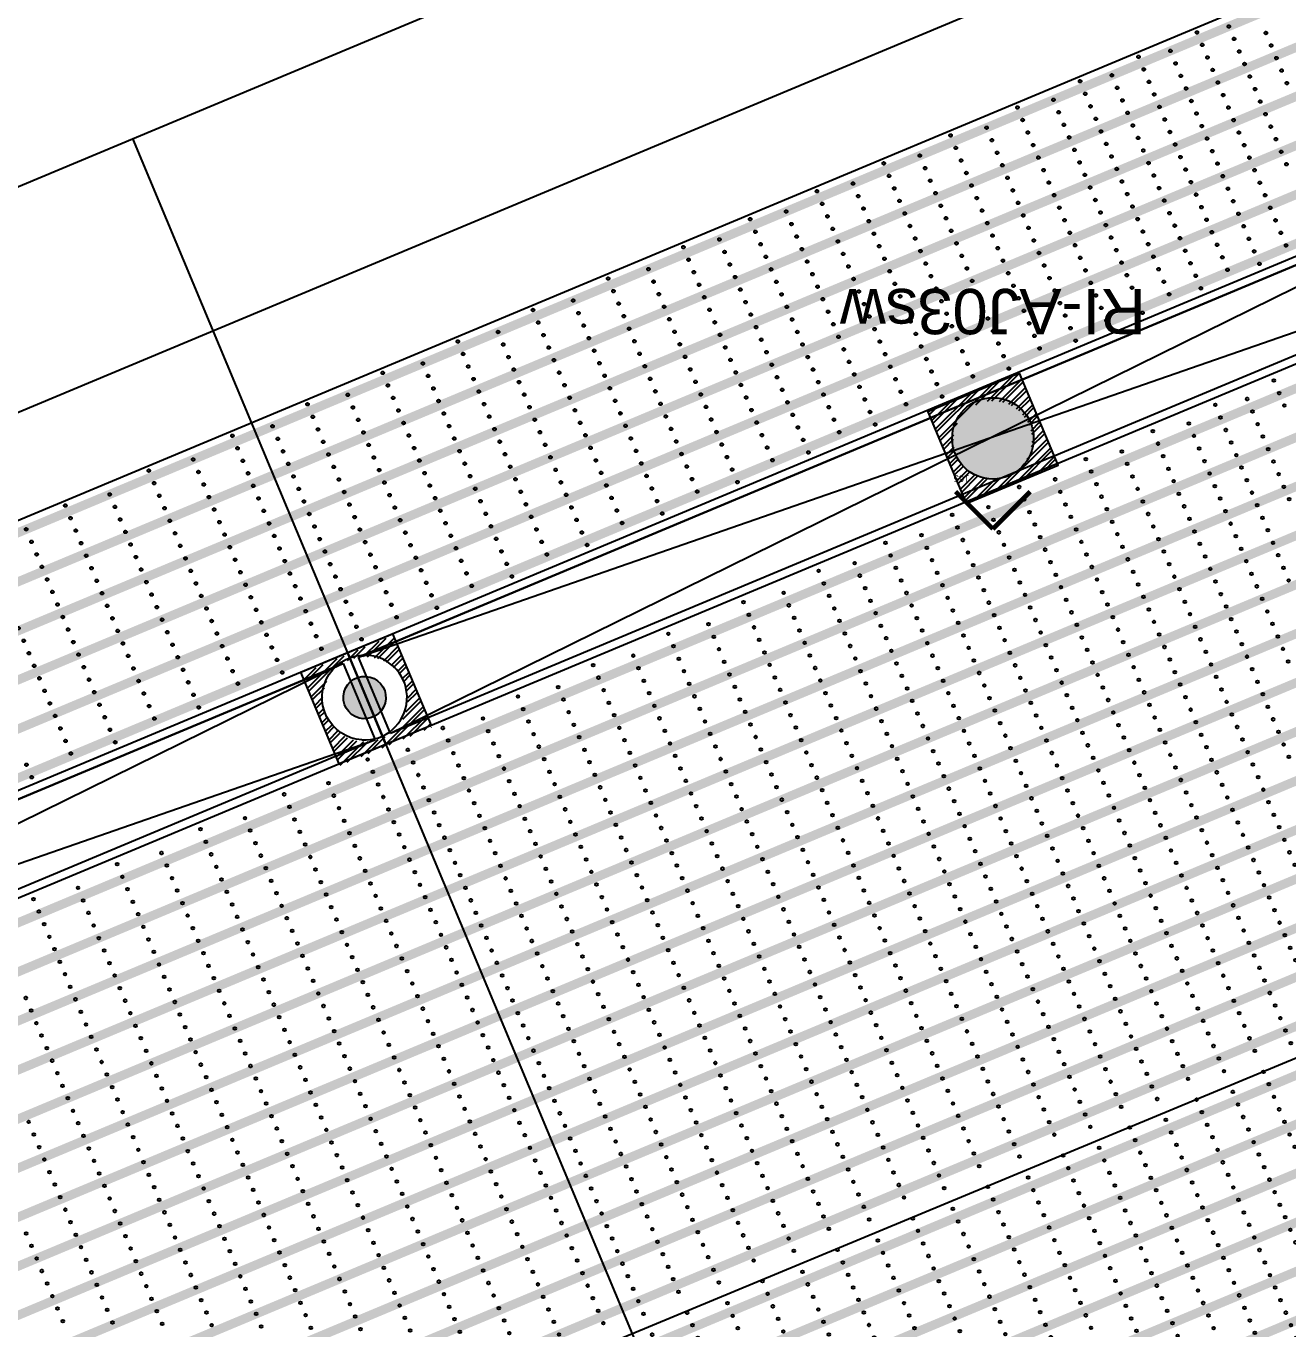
# Model space of a CAD drawing. Header units: millimetres. Extents: x 768159 to 833032, y -1374957 to -1225629.
# Drawn here: x 822911 to 825699, y -1271524 to -1268646 of the extents above; entities that cross this region are included whole.
import ezdxf
from ezdxf.enums import TextEntityAlignment as Align
from ezdxf.xclip import XClip

# ---------------------------------------------------------------- set-up
doc = ezdxf.new("R2010")
doc.units = ezdxf.units.MM
doc.header["$LTSCALE"] = 10
doc.header["$MEASUREMENT"] = 0
doc.header["$XCLIPFRAME"] = 0
doc.set_wipeout_variables(frame=1)
doc.linetypes.add('CENTER', pattern=[50.8, 31.75, -6.35, 6.35, -6.35])
for name, color, linetype in [('I—平顶—分格线', 8, 'Continuous'), ('I—平顶—喷淋', 21, 'Continuous'), ('I—平顶—暖通', 144, 'Continuous'), ('I—平顶—灯具', 62, 'Continuous'), ('I—平顶—造型', 122, 'Continuous')]:
    doc.layers.add(name, color=color, linetype=linetype)
doc.styles.add('ARIAL', font='arial.ttf')
doc.styles.get("Standard").update_dxf_attribs({"font": 'arial.ttf'})
doc.dimstyles.new('標準', dxfattribs={"dimtxt": 2.5, "dimasz": 0.8, "dimexe": 0, "dimexo": 0, "dimgap": 1, "dimtad": 1, "dimdec": 0, "dimzin": 0, "dimdsep": 46, "dimtxsty": 'Standard', "dimblk": 'DOT', "dimcen": 1, "dimaunit": 1, "dimadec": 3, "dimazin": 0, "dimtfac": 1, "dimtdec": 0, "dimtmove": 2, "dimatfit": 3, "dimfxl": 1, "dimtolj": 1, "dimtzin": 0, "dimarcsym": 0})

# ---------------------------------------------------------------- blocks, each defined once
blk = doc.blocks.new('100')
at = {"layer": 'I—平顶—分格线'}
for centre in [(-2850, -20), (-2650, -20), (-2450, -20), (-2250, -20), (-2950, -35), (-2850, -50), (-2750, -35), (-2650, -50), (-2550, -35), (-2450, -50), (-2350, -35), (-2250, -50), (-2950, -65), (-2850, -80), (-2750, -65), (-2650, -80), (-2550, -65), (-2450, -80), (-2350, -65), (-2950, -95), (-2850, -110), (-2750, -95), (-2650, -110), (-2550, -95), (-2450, -110), (-2350, -95), (-2950, -125), (-2850, -140), (-2750, -125), (-2650, -140), (-2550, -125), (-2450, -140), (-2350, -125), (-2950, -155), (-2850, -170), (-2750, -155), (-2650, -170), (-2550, -155), (-2450, -170), (-2350, -155), (-2950, -185), (-2850, -200), (-2750, -185), (-2650, -200), (-2550, -185), (-2450, -200), (-2350, -185), (-2950, -215), (-2850, -230), (-2750, -215), (-2650, -230), (-2550, -215), (-2450, -230), (-2350, -215), (-2950, -245), (-2850, -260), (-2750, -245), (-2650, -260), (-2550, -245), (-2450, -260), (-2350, -245), (-2950, -275), (-2850, -290), (-2750, -275), (-2650, -290), (-2550, -275), (-2450, -290), (-2350, -275), (-2950, -305), (-2750, -305), (-2550, -305), (-2350, -305), (-2950, -335), (-2850, -320), (-2750, -335), (-2650, -320), (-2550, -335), (-2450, -320), (-2350, -335), (-2250, -320), (-2950, -365), (-2850, -350), (-2750, -365), (-2650, -350), (-2550, -365), (-2450, -350), (-2350, -365), (-2250, -350), (-2150, -365), (-2950, -395), (-2850, -380), (-2750, -395), (-2650, -380), (-2550, -395), (-2450, -380), (-2350, -395), (-2250, -380), (-2150, -395), (-2950, -425), (-2850, -410), (-2750, -425), (-2650, -410), (-2550, -425), (-2450, -410), (-2350, -425), (-2250, -410), (-2150, -425), (-2050, -410), (-2950, -455), (-2850, -440), (-2750, -455), (-2650, -440), (-2550, -455), (-2450, -440), (-2350, -455), (-2250, -440), (-2150, -455), (-2050, -440), (-1950, -455), (-2950, -485), (-2850, -470), (-2750, -485), (-2650, -470), (-2550, -485), (-2450, -470), (-2350, -485), (-2250, -470), (-2150, -485), (-2050, -470), (-1950, -485), (-2950, -515), (-2850, -500), (-2750, -515), (-2650, -500), (-2550, -515), (-2450, -500), (-2350, -515), (-2250, -500), (-2150, -515), (-2050, -500), (-1950, -515), (-1850, -500), (-2950, -545), (-2850, -530), (-2750, -545), (-2650, -530), (-2550, -545), (-2450, -530), (-2350, -545), (-2250, -530), (-2150, -545), (-2050, -530), (-1950, -545), (-1850, -530), (-2950, -575), (-2850, -560), (-2750, -575), (-2650, -560), (-2550, -575), (-2450, -560), (-2350, -575), (-2250, -560), (-2150, -575), (-2050, -560), (-1950, -575), (-1850, -560), (-2950, -605), (-2850, -590), (-2750, -605), (-2650, -590), (-2550, -605), (-2450, -590), (-2350, -605), (-2250, -590), (-2150, -605), (-2050, -590), (-1950, -605), (-1850, -590), (-2950, -635), (-2850, -620), (-2750, -635), (-2650, -620), (-2550, -635), (-2450, -620), (-2350, -635), (-2250, -620), (-2150, -635), (-2050, -620), (-1950, -635), (-1850, -620), (-2850, -650), (-2650, -650), (-2450, -650), (-2250, -650), (-2050, -650), (-1850, -650), (-2950, -665), (-2850, -680), (-2750, -665), (-2650, -680), (-2550, -665), (-2450, -680), (-2350, -665), (-2250, -680), (-2150, -665), (-2050, -680), (-1950, -665), (-1850, -680), (-2950, -695), (-2850, -710), (-2750, -695), (-2650, -710), (-2550, -695), (-2450, -710), (-2350, -695), (-2250, -710), (-2150, -695), (-2050, -710), (-1950, -695), (-1850, -710), (-2950, -725), (-2850, -740), (-2750, -725), (-2650, -740), (-2550, -725), (-2450, -740), (-2350, -725), (-2250, -740), (-2150, -725), (-2050, -740), (-1950, -725), (-2950, -755), (-2850, -770), (-2750, -755), (-2650, -770), (-2550, -755), (-2450, -770), (-2350, -755), (-2250, -770), (-2150, -755), (-2050, -770), (-1950, -755), (-2950, -785), (-2850, -800), (-2750, -785), (-2650, -800), (-2550, -785), (-2450, -800), (-2350, -785), (-2250, -800), (-2150, -785), (-2050, -800), (-1950, -785), (-2950, -815), (-2850, -830), (-2750, -815), (-2650, -830), (-2550, -815), (-2450, -830), (-2350, -815), (-2250, -830), (-2150, -815), (-2050, -830), (-1950, -815), (-2950, -845), (-2850, -860), (-2750, -845), (-2650, -860), (-2550, -845), (-2450, -860), (-2350, -845), (-2250, -860), (-2150, -845), (-2050, -860), (-1950, -845), (-2950, -875), (-2850, -890), (-2750, -875), (-2650, -890), (-2550, -875), (-2450, -890), (-2350, -875), (-2250, -890), (-2150, -875), (-2050, -890), (-1950, -875), (-2950, -905), (-2850, -920), (-2750, -905), (-2650, -920), (-2550, -905), (-2450, -920), (-2350, -905), (-2250, -920), (-2150, -905), (-2050, -920), (-1950, -905), (-2950, -935), (-2850, -950), (-2750, -935), (-2650, -950), (-2550, -935), (-2450, -950), (-2350, -935), (-2250, -950), (-2150, -935), (-2050, -950), (-1950, -935), (-2950, -965), (-2850, -980), (-2750, -965), (-2650, -980), (-2550, -965), (-2450, -980), (-2350, -965), (-2250, -980), (-2150, -965), (-2050, -980), (-2950, -995), (-2850, -1010), (-2750, -995), (-2650, -1010), (-2550, -995), (-2450, -1010), (-2350, -995), (-2250, -1010), (-2150, -995), (-2050, -1010), (-2950, -1025), (-2750, -1025), (-2550, -1025), (-2350, -1025), (-2150, -1025), (-2950, -1055), (-2850, -1040), (-2750, -1055), (-2650, -1040), (-2550, -1055), (-2450, -1040), (-2350, -1055), (-2250, -1040), (-2150, -1055), (-2050, -1040), (-2950, -1085), (-2850, -1070), (-2750, -1085), (-2650, -1070), (-2550, -1085), (-2450, -1070), (-2350, -1085), (-2250, -1070), (-2150, -1085), (-2050, -1070), (-2950, -1115), (-2850, -1100), (-2750, -1115), (-2650, -1100), (-2550, -1115), (-2450, -1100), (-2350, -1115), (-2250, -1100), (-2150, -1115), (-2050, -1100), (-2950, -1145), (-2850, -1130), (-2750, -1145), (-2650, -1130), (-2550, -1145), (-2450, -1130), (-2350, -1145), (-2250, -1130), (-2150, -1145), (-2050, -1130), (-2950, -1175), (-2850, -1160), (-2750, -1175), (-2650, -1160), (-2550, -1175), (-2450, -1160), (-2350, -1175), (-2250, -1160), (-2150, -1175), (-2050, -1160), (-2950, -1205), (-2850, -1190), (-2750, -1205), (-2650, -1190), (-2550, -1205), (-2450, -1190), (-2350, -1205), (-2250, -1190), (-2150, -1205), (-2050, -1190), (-2950, -1235), (-2850, -1220), (-2750, -1235), (-2650, -1220), (-2550, -1235), (-2450, -1220), (-2350, -1235), (-2250, -1220), (-2150, -1235), (-2950, -1265), (-2850, -1250), (-2750, -1265), (-2650, -1250), (-2550, -1265), (-2450, -1250), (-2350, -1265), (-2250, -1250), (-2150, -1265), (-2950, -1295), (-2850, -1280), (-2750, -1295), (-2650, -1280), (-2550, -1295), (-2450, -1280), (-2350, -1295), (-2250, -1280), (-2150, -1295), (-2950, -1325), (-2850, -1310), (-2750, -1325), (-2650, -1310), (-2550, -1325), (-2450, -1310), (-2350, -1325), (-2250, -1310), (-2150, -1325), (-2950, -1355), (-2850, -1340), (-2750, -1355), (-2650, -1340), (-2550, -1355), (-2450, -1340), (-2350, -1355), (-2250, -1340), (-2150, -1355), (-2850, -1370), (-2650, -1370), (-2450, -1370), (-2250, -1370), (-2950, -1385), (-2750, -1385), (-2550, -1385), (-2350, -1385), (-2150, -1385)]:
    blk.add_circle(centre, 3, dxfattribs=at)
blk = doc.blocks.new('7890')
at = {"layer": 'I—平顶—分格线', "color": 1}
for centre in [(-2190, -20), (-2050, -20), (-2260, -35), (-2190, -50), (-2120, -35), (-2050, -50), (-1980, -35), (-2260, -65), (-2190, -80), (-2120, -65), (-2050, -80), (-1980, -65), (-2260, -95), (-2190, -110), (-2120, -95), (-2050, -110), (-1980, -95), (-2260, -125), (-2190, -140), (-2120, -125), (-2050, -140), (-1980, -125), (-2260, -155), (-2190, -170), (-2120, -155), (-2050, -170), (-1980, -155), (-2330, -200), (-2260, -185), (-2190, -200), (-2120, -185), (-2050, -200), (-1980, -185), (-2330, -230), (-2260, -215), (-2190, -230), (-2120, -215), (-2050, -230), (-1980, -215), (-2330, -260), (-2260, -245), (-2190, -260), (-2120, -245), (-2050, -260), (-1980, -245), (-2330, -290), (-2260, -275), (-2190, -290), (-2120, -275), (-2050, -290), (-1980, -275), (-2260, -305), (-2120, -305), (-1980, -305), (-2330, -320), (-2260, -335), (-2190, -320), (-2120, -335), (-2050, -320), (-1980, -335), (-2400, -365), (-2330, -350), (-2260, -365), (-2190, -350), (-2120, -365), (-2050, -350), (-1980, -365), (-2400, -395), (-2330, -380), (-2260, -395), (-2190, -380), (-2120, -395), (-2050, -380), (-1980, -395), (-2400, -425), (-2330, -410), (-2260, -425), (-2190, -410), (-2120, -425), (-2050, -410), (-1980, -425), (-2400, -455), (-2330, -440), (-2260, -455), (-2190, -440), (-2120, -455), (-2050, -440), (-1980, -455), (-2400, -485), (-2330, -470), (-2260, -485), (-2190, -470), (-2120, -485), (-2050, -470), (-1980, -485), (-2330, -500), (-2260, -515), (-2190, -500), (-2120, -515), (-2050, -500), (-1980, -515), (-2330, -530), (-2260, -545), (-2190, -530), (-2120, -545), (-2050, -530), (-1980, -545), (-1980, -965), (-1980, -995), (-1980, -1025), (-1980, -1055), (-1980, -1085), (-1980, -1115), (-2050, -1130), (-1980, -1145), (-2050, -1160), (-1980, -1175), (-2050, -1190), (-1980, -1205), (-2050, -1220), (-1980, -1235), (-2050, -1250), (-1980, -1265), (-2050, -1280), (-1980, -1295), (-2120, -1325), (-2050, -1310), (-1980, -1325), (-2120, -1355), (-2050, -1340), (-1980, -1355), (-2050, -1370), (-2120, -1385), (-1980, -1385)]:
    blk.add_circle(centre, 3, dxfattribs=at)
at = {"layer": 'I—平顶—分格线', "color": 3}
for centre in [(-1910, -20), (-1750, -20), (-1590, -20), (-1430, -20), (-1270, -20), (-1110, -20), (-1910, -50), (-1830, -35), (-1750, -50), (-1670, -35), (-1590, -50), (-1510, -35), (-1430, -50), (-1350, -35), (-1270, -50), (-1190, -35), (-1110, -50), (-1030, -35), (-1910, -80), (-1830, -65), (-1750, -80), (-1670, -65), (-1590, -80), (-1510, -65), (-1430, -80), (-1350, -65), (-1270, -80), (-1190, -65), (-1110, -80), (-1030, -65), (-1910, -110), (-1830, -95), (-1750, -110), (-1670, -95), (-1590, -110), (-1510, -95), (-1430, -110), (-1350, -95), (-1270, -110), (-1190, -95), (-1110, -110), (-1030, -95), (-1910, -140), (-1830, -125), (-1750, -140), (-1670, -125), (-1590, -140), (-1510, -125), (-1430, -140), (-1350, -125), (-1270, -140), (-1190, -125), (-1110, -140), (-1030, -125), (-1910, -170), (-1830, -155), (-1750, -170), (-1670, -155), (-1590, -170), (-1510, -155), (-1430, -170), (-1350, -155), (-1270, -170), (-1190, -155), (-1110, -170), (-1030, -155), (-1910, -200), (-1830, -185), (-1750, -200), (-1670, -185), (-1590, -200), (-1510, -185), (-1430, -200), (-1350, -185), (-1270, -200), (-1190, -185), (-1110, -200), (-1030, -185), (-1910, -230), (-1830, -215), (-1750, -230), (-1670, -215), (-1590, -230), (-1510, -215), (-1430, -230), (-1350, -215), (-1270, -230), (-1190, -215), (-1110, -230), (-1030, -215), (-1910, -260), (-1830, -245), (-1750, -260), (-1670, -245), (-1590, -260), (-1510, -245), (-1430, -260), (-1350, -245), (-1270, -260), (-1190, -245), (-1110, -260), (-1030, -245), (-1910, -290), (-1830, -275), (-1750, -290), (-1670, -275), (-1590, -290), (-1510, -275), (-1430, -290), (-1350, -275), (-1270, -290), (-1190, -275), (-1110, -290), (-1030, -275), (-1830, -305), (-1670, -305), (-1510, -305), (-1350, -305), (-1190, -305), (-1030, -305), (-1910, -320), (-1830, -335), (-1750, -320), (-1670, -335), (-1590, -320), (-1510, -335), (-1430, -320), (-1350, -335), (-1270, -320), (-1190, -335), (-1110, -320), (-1030, -335), (-1910, -350), (-1830, -365), (-1750, -350), (-1670, -365), (-1590, -350), (-1510, -365), (-1430, -350), (-1350, -365), (-1270, -350), (-1190, -365), (-1110, -350), (-1030, -365), (-1910, -380), (-1830, -395), (-1750, -380), (-1670, -395), (-1590, -380), (-1510, -395), (-1430, -380), (-1350, -395), (-1270, -380), (-1190, -395), (-1110, -380), (-1030, -395), (-1910, -410), (-1830, -425), (-1750, -410), (-1670, -425), (-1590, -410), (-1510, -425), (-1430, -410), (-1350, -425), (-1270, -410), (-1190, -425), (-1110, -410), (-1030, -425), (-1910, -440), (-1830, -455), (-1750, -440), (-1670, -455), (-1590, -440), (-1510, -455), (-1430, -440), (-1350, -455), (-1270, -440), (-1190, -455), (-1110, -440), (-1030, -455), (-1910, -470), (-1830, -485), (-1750, -470), (-1670, -485), (-1590, -470), (-1510, -485), (-1430, -470), (-1350, -485), (-1270, -470), (-1190, -485), (-1110, -470), (-1030, -485), (-1910, -500), (-1830, -515), (-1750, -500), (-1670, -515), (-1590, -500), (-1510, -515), (-1430, -500), (-1350, -515), (-1270, -500), (-1190, -515), (-1110, -500), (-1030, -515), (-1910, -530), (-1830, -545), (-1750, -530), (-1670, -545), (-1590, -530), (-1510, -545), (-1430, -530), (-1350, -545), (-1270, -530), (-1190, -545), (-1110, -530), (-1030, -545), (-1750, -560), (-1670, -575), (-1590, -560), (-1510, -575), (-1430, -560), (-1350, -575), (-1270, -560), (-1190, -575), (-1110, -560), (-1030, -575), (-1830, -605), (-1750, -590), (-1670, -605), (-1590, -590), (-1510, -605), (-1430, -590), (-1350, -605), (-1270, -590), (-1190, -605), (-1110, -590), (-1030, -605), (-1830, -635), (-1750, -620), (-1670, -635), (-1590, -620), (-1510, -635), (-1430, -620), (-1350, -635), (-1270, -620), (-1190, -635), (-1110, -620), (-1030, -635), (-1750, -650), (-1590, -650), (-1430, -650), (-1270, -650), (-1110, -650), (-1830, -665), (-1750, -680), (-1670, -665), (-1590, -680), (-1510, -665), (-1430, -680), (-1350, -665), (-1270, -680), (-1190, -665), (-1110, -680), (-1030, -665), (-1830, -695), (-1750, -710), (-1670, -695), (-1590, -710), (-1510, -695), (-1430, -710), (-1350, -695), (-1270, -710), (-1190, -695), (-1110, -710), (-1030, -695), (-1830, -725), (-1750, -740), (-1670, -725), (-1590, -740), (-1510, -725), (-1430, -740), (-1350, -725), (-1270, -740), (-1190, -725), (-1110, -740), (-1030, -725), (-1830, -755), (-1750, -770), (-1670, -755), (-1590, -770), (-1510, -755), (-1430, -770), (-1350, -755), (-1270, -770), (-1190, -755), (-1110, -770), (-1030, -755), (-1910, -800), (-1830, -785), (-1750, -800), (-1670, -785), (-1590, -800), (-1510, -785), (-1430, -800), (-1350, -785), (-1270, -800), (-1190, -785), (-1110, -800), (-1030, -785), (-1910, -830), (-1830, -815), (-1750, -830), (-1670, -815), (-1590, -830), (-1510, -815), (-1430, -830), (-1350, -815), (-1270, -830), (-1190, -815), (-1110, -830), (-1030, -815), (-1910, -860), (-1830, -845), (-1750, -860), (-1670, -845), (-1590, -860), (-1510, -845), (-1430, -860), (-1350, -845), (-1270, -860), (-1190, -845), (-1110, -860), (-1030, -845), (-1910, -890), (-1830, -875), (-1750, -890), (-1670, -875), (-1590, -890), (-1510, -875), (-1430, -890), (-1350, -875), (-1270, -890), (-1190, -875), (-1110, -890), (-1030, -875), (-1910, -920), (-1830, -905), (-1750, -920), (-1670, -905), (-1590, -920), (-1510, -905), (-1430, -920), (-1350, -905), (-1270, -920), (-1190, -905), (-1110, -920), (-1030, -905), (-1910, -950), (-1830, -935), (-1750, -950), (-1670, -935), (-1590, -950), (-1510, -935), (-1430, -950), (-1350, -935), (-1270, -950), (-1190, -935), (-1110, -950), (-1030, -935), (-1910, -980), (-1830, -965), (-1750, -980), (-1670, -965), (-1590, -980), (-1510, -965), (-1430, -980), (-1350, -965), (-1270, -980), (-1190, -965), (-1110, -980), (-1030, -965), (-1910, -1010), (-1830, -995), (-1750, -1010), (-1670, -995), (-1590, -1010), (-1510, -995), (-1430, -1010), (-1350, -995), (-1270, -1010), (-1190, -995), (-1110, -1010), (-1030, -995), (-1830, -1025), (-1670, -1025), (-1510, -1025), (-1350, -1025), (-1190, -1025), (-1030, -1025), (-1910, -1040), (-1830, -1055), (-1750, -1040), (-1670, -1055), (-1590, -1040), (-1510, -1055), (-1430, -1040), (-1350, -1055), (-1270, -1040), (-1190, -1055), (-1110, -1040), (-1030, -1055), (-1910, -1070), (-1830, -1085), (-1750, -1070), (-1670, -1085), (-1590, -1070), (-1510, -1085), (-1430, -1070), (-1350, -1085), (-1270, -1070), (-1190, -1085), (-1110, -1070), (-1030, -1085), (-1910, -1100), (-1830, -1115), (-1750, -1100), (-1670, -1115), (-1590, -1100), (-1510, -1115), (-1430, -1100), (-1350, -1115), (-1270, -1100), (-1190, -1115), (-1110, -1100), (-1030, -1115), (-1910, -1130), (-1830, -1145), (-1750, -1130), (-1670, -1145), (-1590, -1130), (-1510, -1145), (-1430, -1130), (-1350, -1145), (-1270, -1130), (-1190, -1145), (-1110, -1130), (-1030, -1145), (-1910, -1160), (-1830, -1175), (-1750, -1160), (-1670, -1175), (-1590, -1160), (-1510, -1175), (-1430, -1160), (-1350, -1175), (-1270, -1160), (-1190, -1175), (-1110, -1160), (-1030, -1175), (-1910, -1190), (-1830, -1205), (-1750, -1190), (-1670, -1205), (-1590, -1190), (-1510, -1205), (-1430, -1190), (-1350, -1205), (-1270, -1190), (-1190, -1205), (-1110, -1190), (-1030, -1205), (-1910, -1220), (-1830, -1235), (-1750, -1220), (-1670, -1235), (-1590, -1220), (-1510, -1235), (-1430, -1220), (-1350, -1235), (-1270, -1220), (-1190, -1235), (-1110, -1220), (-1030, -1235), (-1910, -1250), (-1830, -1265), (-1750, -1250), (-1670, -1265), (-1590, -1250), (-1510, -1265), (-1430, -1250), (-1350, -1265), (-1270, -1250), (-1190, -1265), (-1110, -1250), (-1030, -1265), (-1910, -1280), (-1830, -1295), (-1750, -1280), (-1670, -1295), (-1590, -1280), (-1510, -1295), (-1430, -1280), (-1350, -1295), (-1270, -1280), (-1190, -1295), (-1110, -1280), (-1030, -1295), (-1910, -1310), (-1830, -1325), (-1750, -1310), (-1670, -1325), (-1590, -1310), (-1510, -1325), (-1430, -1310), (-1350, -1325), (-1270, -1310), (-1190, -1325), (-1110, -1310), (-1030, -1325), (-1910, -1340), (-1830, -1355), (-1750, -1340), (-1670, -1355), (-1590, -1340), (-1510, -1355), (-1430, -1340), (-1350, -1355), (-1270, -1340), (-1190, -1355), (-1110, -1340), (-1030, -1355), (-1910, -1370), (-1750, -1370), (-1590, -1370), (-1430, -1370), (-1270, -1370), (-1110, -1370), (-1830, -1385), (-1670, -1385), (-1510, -1385), (-1350, -1385), (-1190, -1385), (-1030, -1385)]:
    blk.add_circle(centre, 3, dxfattribs=at)
at = {"layer": 'I—平顶—分格线'}
for centre in [(-940, -20), (-760, -20), (-580, -20), (-400, -20), (-220, -20), (-40, -20), (-940, -50), (-850, -35), (-760, -50), (-670, -35), (-580, -50), (-490, -35), (-400, -50), (-310, -35), (-220, -50), (-130, -35), (-40, -50), (-940, -80), (-850, -65), (-760, -80), (-670, -65), (-580, -80), (-490, -65), (-400, -80), (-310, -65), (-220, -80), (-130, -65), (-40, -80), (-940, -110), (-850, -95), (-760, -110), (-670, -95), (-580, -110), (-490, -95), (-400, -110), (-310, -95), (-220, -110), (-130, -95), (-40, -110), (-940, -140), (-850, -125), (-760, -140), (-670, -125), (-580, -140), (-490, -125), (-400, -140), (-310, -125), (-220, -140), (-130, -125), (-40, -140), (-940, -170), (-850, -155), (-760, -170), (-670, -155), (-580, -170), (-490, -155), (-400, -170), (-310, -155), (-220, -170), (-130, -155), (-40, -170), (-940, -200), (-850, -185), (-760, -200), (-670, -185), (-580, -200), (-490, -185), (-400, -200), (-310, -185), (-220, -200), (-130, -185), (-40, -200), (-940, -230), (-850, -215), (-760, -230), (-670, -215), (-580, -230), (-490, -215), (-400, -230), (-310, -215), (-220, -230), (-130, -215), (-40, -230), (-940, -260), (-850, -245), (-760, -260), (-670, -245), (-580, -260), (-490, -245), (-400, -260), (-310, -245), (-220, -260), (-130, -245), (-40, -260), (-940, -290), (-850, -275), (-760, -290), (-670, -275), (-580, -290), (-490, -275), (-400, -290), (-310, -275), (-220, -290), (-130, -275), (-40, -290), (-850, -305), (-670, -305), (-490, -305), (-310, -305), (-130, -305), (-940, -320), (-850, -335), (-760, -320), (-670, -335), (-580, -320), (-490, -335), (-400, -320), (-310, -335), (-220, -320), (-130, -335), (-40, -320), (-940, -350), (-850, -365), (-760, -350), (-670, -365), (-580, -350), (-490, -365), (-400, -350), (-310, -365), (-220, -350), (-130, -365), (-40, -350), (-940, -380), (-850, -395), (-760, -380), (-670, -395), (-580, -380), (-490, -395), (-400, -380), (-310, -395), (-220, -380), (-130, -395), (-40, -380), (-940, -410), (-850, -425), (-760, -410), (-670, -425), (-580, -410), (-490, -425), (-400, -410), (-310, -425), (-220, -410), (-130, -425), (-40, -410), (-940, -440), (-850, -455), (-760, -440), (-670, -455), (-580, -440), (-490, -455), (-400, -440), (-310, -455), (-220, -440), (-130, -455), (-40, -440), (-940, -470), (-850, -485), (-760, -470), (-670, -485), (-580, -470), (-490, -485), (-400, -470), (-310, -485), (-220, -470), (-130, -485), (-40, -470), (-940, -500), (-850, -515), (-760, -500), (-670, -515), (-580, -500), (-490, -515), (-400, -500), (-310, -515), (-220, -500), (-130, -515), (-40, -500), (-940, -530), (-850, -545), (-760, -530), (-670, -545), (-580, -530), (-490, -545), (-400, -530), (-310, -545), (-220, -530), (-130, -545), (-40, -530), (-940, -560), (-850, -575), (-760, -560), (-670, -575), (-580, -560), (-490, -575), (-400, -560), (-310, -575), (-220, -560), (-130, -575), (-40, -560), (-940, -590), (-850, -605), (-760, -590), (-670, -605), (-580, -590), (-490, -605), (-400, -590), (-310, -605), (-220, -590), (-130, -605), (-40, -590), (-940, -620), (-850, -635), (-760, -620), (-670, -635), (-580, -620), (-490, -635), (-400, -620), (-310, -635), (-220, -620), (-130, -635), (-40, -620), (-940, -650), (-760, -650), (-580, -650), (-400, -650), (-220, -650), (-40, -650), (-940, -680), (-850, -665), (-760, -680), (-670, -665), (-580, -680), (-490, -665), (-400, -680), (-310, -665), (-220, -680), (-130, -665), (-40, -680), (-940, -710), (-850, -695), (-760, -710), (-670, -695), (-580, -710), (-490, -695), (-400, -710), (-310, -695), (-220, -710), (-130, -695), (-40, -710), (-940, -740), (-850, -725), (-760, -740), (-670, -725), (-580, -740), (-490, -725), (-400, -740), (-310, -725), (-220, -740), (-130, -725), (-40, -740), (-940, -770), (-850, -755), (-760, -770), (-670, -755), (-580, -770), (-490, -755), (-400, -770), (-310, -755), (-220, -770), (-130, -755), (-40, -770), (-940, -800), (-850, -785), (-760, -800), (-670, -785), (-580, -800), (-490, -785), (-400, -800), (-310, -785), (-220, -800), (-130, -785), (-40, -800), (-940, -830), (-850, -815), (-760, -830), (-670, -815), (-580, -830), (-490, -815), (-400, -830), (-310, -815), (-220, -830), (-130, -815), (-40, -830), (-940, -860), (-850, -845), (-760, -860), (-670, -845), (-580, -860), (-490, -845), (-400, -860), (-310, -845), (-220, -860), (-130, -845), (-40, -860), (-940, -890), (-850, -875), (-760, -890), (-670, -875), (-580, -890), (-490, -875), (-400, -890), (-310, -875), (-220, -890), (-130, -875), (-40, -890), (-940, -920), (-850, -905), (-760, -920), (-670, -905), (-580, -920), (-490, -905), (-400, -920), (-310, -905), (-220, -920), (-130, -905), (-40, -920), (-940, -950), (-850, -935), (-760, -950), (-670, -935), (-580, -950), (-490, -935), (-400, -950), (-310, -935), (-220, -950), (-130, -935), (-40, -950), (-940, -980), (-850, -965), (-760, -980), (-670, -965), (-580, -980), (-490, -965), (-400, -980), (-310, -965), (-220, -980), (-130, -965), (-40, -980), (-940, -1010), (-850, -995), (-760, -1010), (-670, -995), (-580, -1010), (-490, -995), (-400, -1010), (-310, -995), (-220, -1010), (-130, -995), (-40, -1010), (-850, -1025), (-670, -1025), (-490, -1025), (-310, -1025), (-130, -1025), (-940, -1040), (-850, -1055), (-760, -1040), (-670, -1055), (-580, -1040), (-490, -1055), (-400, -1040), (-310, -1055), (-220, -1040), (-130, -1055), (-40, -1040), (-940, -1070), (-850, -1085), (-760, -1070), (-670, -1085), (-580, -1070), (-490, -1085), (-400, -1070), (-310, -1085), (-220, -1070), (-130, -1085), (-40, -1070), (-940, -1100), (-850, -1115), (-760, -1100), (-670, -1115), (-580, -1100), (-490, -1115), (-400, -1100), (-310, -1115), (-220, -1100), (-130, -1115), (-40, -1100), (-940, -1130), (-850, -1145), (-760, -1130), (-670, -1145), (-580, -1130), (-490, -1145), (-400, -1130), (-310, -1145), (-220, -1130), (-130, -1145), (-40, -1130), (-940, -1160), (-850, -1175), (-760, -1160), (-670, -1175), (-580, -1160), (-490, -1175), (-400, -1160), (-310, -1175), (-220, -1160), (-130, -1175), (-40, -1160), (-940, -1190), (-850, -1205), (-760, -1190), (-670, -1205), (-580, -1190), (-490, -1205), (-400, -1190), (-310, -1205), (-220, -1190), (-130, -1205), (-40, -1190), (-940, -1220), (-850, -1235), (-760, -1220), (-670, -1235), (-580, -1220), (-490, -1235), (-400, -1220), (-310, -1235), (-220, -1220), (-130, -1235), (-40, -1220), (-940, -1250), (-850, -1265), (-760, -1250), (-670, -1265), (-580, -1250), (-490, -1265), (-400, -1250), (-310, -1265), (-220, -1250), (-130, -1265), (-40, -1250), (-940, -1280), (-850, -1295), (-760, -1280), (-670, -1295), (-580, -1280), (-490, -1295), (-400, -1280), (-310, -1295), (-220, -1280), (-130, -1295), (-40, -1280), (-940, -1310), (-850, -1325), (-760, -1310), (-670, -1325), (-580, -1310), (-490, -1325), (-400, -1310), (-310, -1325), (-220, -1310), (-130, -1325), (-40, -1310), (-940, -1340), (-850, -1355), (-760, -1340), (-670, -1355), (-580, -1340), (-490, -1355), (-400, -1340), (-310, -1355), (-220, -1340), (-130, -1355), (-40, -1340), (-940, -1370), (-760, -1370), (-580, -1370), (-400, -1370), (-220, -1370), (-40, -1370), (-850, -1385), (-670, -1385), (-490, -1385), (-310, -1385), (-130, -1385)]:
    blk.add_circle(centre, 3, dxfattribs=at)
blk = doc.blocks.new('*U298')
for p, q in [((-938.2, 85.3), (225.4, 85.3)), ((218.3, 78.2), (-931.1, 78.2)), ((-931.1, 78.2), (218.3, 78.2)), ((218.3, 78.2), (-931.1, 7.1)), ((-931.1, 78.2), (218.3, 7.1)), ((218.3, 78.2), (218.3, 7.1)), ((225.4, 85.3), (225.4, 0)), ((225.4, 0), (-938.2, 0)), ((218.3, 7.1), (-931.1, 7.1))]:
    blk.add_line(p, q)
blk = doc.blocks.new('*U293')
for p, q in [((-938.2, 85.3), (225.4, 85.3)), ((-938.2, 0), (-938.2, 85.3)), ((218.3, 78.2), (-931.1, 78.2)), ((-931.1, 78.2), (218.3, 78.2)), ((-931.1, 7.1), (-931.1, 78.2)), ((218.3, 78.2), (-931.1, 7.1)), ((-931.1, 78.2), (218.3, 7.1)), ((225.4, 0), (-938.2, 0)), ((218.3, 7.1), (-931.1, 7.1))]:
    blk.add_line(p, q)
blk = doc.blocks.new('上下喷1111')
h = blk.add_hatch(color=256)
h.dxf.hatch_style = 1
edge = h.paths.add_edge_path()
edge.add_arc((0, 0), 0.5, 0, 180)
edge.add_arc((0, 0), 0.5, 180, 360)
at = {"elevation": 0}
for points in [[(-1, 0, -1), (1, 0, 0.084041)], [(-1, 0, 1), (1, 0, -0.084041)]]:
    blk.add_lwpolyline(points, format="xyb", dxfattribs=at)
blk.add_lwpolyline([(0.5, 0, 1), (-0.5, 0, 1)], format="xyb", close=True, dxfattribs=at)
blk = doc.blocks.new('*D175')
at = {"layer": 'Defpoints', "color": 0, "transparency": 16777216}
for p in [(82.5, 69.3), (82.5, 0), (-82.5, 0)]:
    blk.add_point(p, dxfattribs=at)
at = {"color": 0, "transparency": 16777216, "insert": (69.3, 88.9), "char_height": 15, "attachment_point": 5}
blk.add_mtext('\\A1;165', dxfattribs=at)
blk = doc.blocks.new('_Dot')
at = {"color": 0, "linetype": 'ByBlock', "lineweight": -2}
blk.add_line((-0.5, 0), (-1, 0), dxfattribs=at)
at = {"color": 0, "linetype": 'ByBlock', "const_width": 0.5}
blk.add_lwpolyline([(-0.25, 0, 1), (0.25, 0, 1)], format="xyb", close=True, dxfattribs=at)
blk = doc.blocks.new('*U171')
h = blk.add_hatch(color=256)
edge = h.paths.add_edge_path()
edge.add_arc((0, 0), 82.5, -90, 90, ccw=False)
edge.add_arc((0, 0), 82.5, 90, 270, ccw=False)
at = {"const_width": 16.5}
blk.add_lwpolyline([(82.5, 0, 0.414214), (0, 82.5, 0.414214), (-82.5, 0, 0.414214), (0, -82.5, 0.414214)], format="xyb", close=True, dxfattribs=at)
dim = blk.add_linear_dim(base=(82.5, 69.3), p1=(-82.5, 0), p2=(82.5, 0), dimstyle='標準', override={"dimtxt": 15, "dimgap": 5, "dimse1": 1, "dimse2": 1, "dimsd1": 1, "dimsd2": 1})
dim.commit()
dim.dimension.update_dxf_attribs({"geometry": '*D175', "text_midpoint": (69.3, 88.9), "dimtype": 160})
blk = doc.blocks.new('*U172')
at = {"const_width": 10}
for points in [[(0, 200), (-82.5, 117.5)], [(0, 200), (82.5, 117.5)]]:
    blk.add_lwpolyline(points, dxfattribs=at)
blk.add_blockref('*U171', (0, 0))
at = {"style": 'ARIAL'}
blk.add_text('RI-AJ03sw', height=100, dxfattribs=at).set_placement((0, -280.2), align=Align.MIDDLE_CENTER)
blk.add_text('RI-AJ03sw', height=100, dxfattribs=at).set_placement((0, -280.2), align=Align.MIDDLE_CENTER)
blk = doc.blocks.new('P1-T2')
at = {"layer": 'I—平顶—分格线'}
for points in [[(-5230, -20), (-5230, -22429.3)], [(-5010, -20), (-5010, -22429.3)], [(-2809.9, -23.6), (-2863, -22432.8)]]:
    blk.add_lwpolyline(points, dxfattribs=at)
at = {"layer": 'I—平顶—灯具', "linetype": 'CENTER', "ltscale": 0.01, "const_width": 20}
for points in [[(-4985, -20), (-4985, -22429.3)], [(-4885, -20), (-4885, -22429.3)], [(-4785, -20), (-4785, -22429.3)], [(-4685, -20), (-4685, -22429.3)], [(-4585, -20), (-4585, -22429.3)], [(-4485, -20), (-4485, -22429.3)], [(-4190, -20), (-4190, -22429.3)], [(-4090, -20), (-4090, -22429.3)], [(-3990, -20), (-3990, -22429.3)], [(-3890, -20), (-3890, -22429.3)], [(-3790, -20), (-3790, -22429.3)], [(-3690, -20), (-3690, -22429.3)], [(-3590, -20), (-3590, -22429.3)], [(-3490, -20), (-3490, -22429.3)], [(-3390, -20), (-3390, -22429.3)], [(-3290, -20), (-3290, -22429.3)], [(-3190, -20), (-3190, -22429.3)], [(-3090, -20), (-3090, -22429.3)], [(-2990, -20), (-2990, -22429.3)], [(-2890, -20), (-2890, -22429.3)], [(-2790, -20), (-2790, -22429.3)], [(-2690, -20), (-2690, -22429.3)], [(-2590, -20), (-2590, -22429.3)], [(-2490, -20), (-2490, -22429.3)], [(-2390, -20), (-2390, -22429.3)], [(-2290, -20), (-2290, -22449.3)]]:
    blk.add_lwpolyline(points, dxfattribs=at)
at = {"layer": 'I—平顶—分格线', "rotation": 270}
blk.add_blockref('7890', (-1440, -8224.7), dxfattribs=at)
for points in [[(-4456.5, -6616.7), (-4456.4, -6836.7), (-4236.4, -6836.7), (-4236.5, -6616.7)], [(-4240, -8116.7), (-4240, -8336.7), (-4460, -8336.7), (-4460, -8116.7)]]:
    blk.add_wipeout(points).dxf.layer = 'I—平顶—造型'
at = {"layer": 'I—平顶—分格线'}
h = blk.add_hatch(dxfattribs=at)
h.set_pattern_fill('ANSI32', color=256, scale=2, angle=-112.6844)
h.set_pattern_definition([(292.3155952, (1488393.652, 251280.652), (17.62327694, 7.23343693), []), (292.3155952, (1488390.189, 251272.366), (17.62327694, 7.23343693), [])])
edge = h.paths.add_edge_path(flags=16)
edge.add_arc((-4342.9, -6728.2), 86.7, -112.6844, 247.3156)
h.paths.add_polyline_path([(-4456.5, -6616.7), (-4456.4, -6836.7), (-4236.4, -6836.7), (-4236.5, -6616.7)])
h = blk.add_hatch(dxfattribs=at)
h.set_pattern_fill('ANSI32', color=256, scale=2, angle=-112.6844)
h.set_pattern_definition([(292.3155952, (1491413.654, 249780.641), (17.62327694, 7.23343693), []), (292.3155952, (1491410.191, 249772.355), (17.62327694, 7.23343693), [])])
edge = h.paths.add_edge_path()
edge.add_arc((-4350, -8228.2), 93.8, 292.6844, 652.6844, ccw=False)
h.paths.add_polyline_path([(-4236.4, -8116.7), (-4236.5, -8336.7), (-4456.5, -8336.7), (-4456.4, -8116.7)])
blk.add_lwpolyline([(-5690.8, -8224.7), (-10.8, -8224.7)], dxfattribs=at)
at = {"layer": 'I—平顶—造型'}
blk.add_lwpolyline([(-5690.8, -22449.3), (-5690.8, -22449.3), (-5690.8, 0), (-10.8, 0), (-10.8, -2097.6)], dxfattribs=at)
for points in [[(-4456.5, -6616.7), (-4456.4, -6836.7), (-4236.4, -6836.7), (-4236.5, -6616.7)], [(-4240, -8116.7), (-4240, -8336.7), (-4460, -8336.7), (-4460, -8116.7)]]:
    blk.add_lwpolyline(points, close=True, dxfattribs=at)
blk.add_circle((-4346.4, -6726.7), 90, dxfattribs=at)
at = {"layer": 'I—平顶—分格线'}
ref = blk.add_blockref('7890', (-4455, -8224.7), dxfattribs=dict(at, rotation=270))
XClip(ref).set_block_clipping_path([(-8224.7051508587, -555.0000256187), (14224.6040659997, -5.0000259745)])
at = {"layer": 'I—平顶—分格线', "rotation": 270}
for name, p in [('7890', (-2840, -8224.7)), ('100', (-2840, -11224.7))]:
    blk.add_blockref(name, p, dxfattribs=at)
at = {"layer": 'I—平顶—分格线'}
ref = blk.add_blockref('100', (-4455, -11224.7), dxfattribs=dict(at, rotation=270))
XClip(ref).set_block_clipping_path([(-11224.6546084292, -555.0000515932), (11224.6546084292, -5.000051949)])
at = {"layer": 'I—平顶—喷淋', "extrusion": (-1.15177e-08, -9.28553e-09, -1), "xscale": 93.74999999999997, "yscale": 93.74999999999997, "zscale": -93.75000000000014, "rotation": 26.39356275663523}
blk.add_blockref('上下喷1111', (4353.6, -8228.2, 0), dxfattribs=at)
at = {"layer": 'I—平顶—暖通', "xscale": 2.578178684655874, "yscale": 2.578178684655874, "zscale": 2.578178684655874, "rotation": 90}
for name, p in [('*U293', (-4240, -5805.8)), ('*U298', (-4240, -8805.8))]:
    blk.add_blockref(name, p, dxfattribs=at)
at = {"layer": 'I—平顶—灯具', "linetype": 'CENTER', "ltscale": 0.002, "rotation": 247.3058838405524}
blk.add_blockref('*U172', (-4346.4, -6726.7), dxfattribs=at)

msp = doc.modelspace()

# ---------------------------------------------------------------- block references
at = {"rotation": 292.6891305224073}
msp.add_blockref('P1-T2', (832929.7, -1270972.1, 0), dxfattribs=at)

doc.saveas('drawing.dxf')
